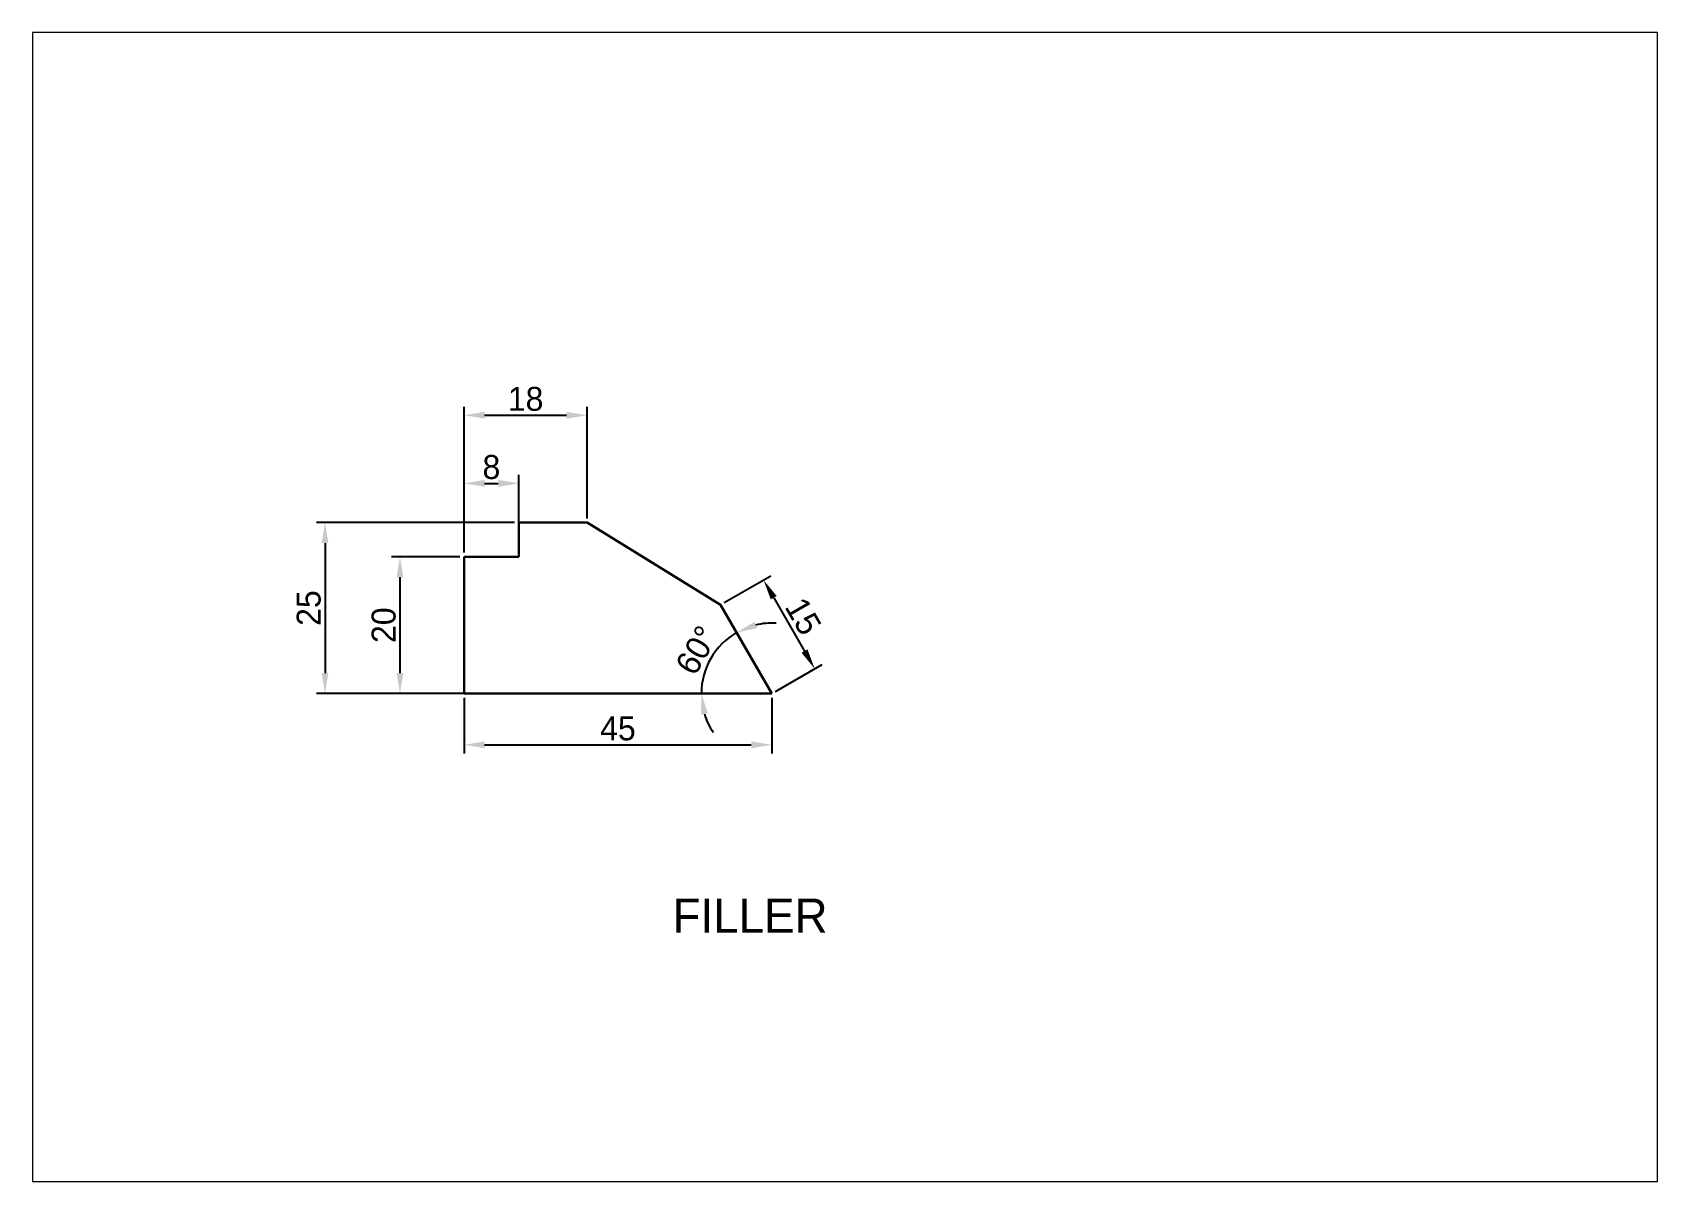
# Paper-space layout 'Layout1' of a CAD drawing. Header units: millimetres. Extents: x 30 to 267, y 21 to 189.
import ezdxf

# ---------------------------------------------------------------- set-up
doc = ezdxf.new("R2010")
doc.units = ezdxf.units.MM
doc.layers.add('DIMENSION', color=5, linetype='Continuous')
doc.layers.add('OBJECT THICKNESS', color=250, linetype='Continuous', lineweight=30)
doc.layers.add('TEXT', color=1, linetype='Continuous', lineweight=30)
doc.dimstyles.new('ISO-25', dxfattribs={"dimtxt": 3.5, "dimasz": 3, "dimexe": 1.25, "dimexo": 0.625, "dimtad": 1, "dimtxsty": 'Standard', "dimcen": 2.5, "dimadec": 0, "dimazin": 0, "dimtfac": 1, "dimtmove": 0, "dimatfit": 3, "dimfxl": 1, "dimarcsym": 0})

# ---------------------------------------------------------------- blocks, each defined once
blk = doc.blocks.new('*D2')
at = {"layer": 'Defpoints', "color": 0, "transparency": 16777216}
for p in [(92.8, 112.34), (83.43, 92.34), (92.8, 92.34)]:
    blk.add_point(p, dxfattribs=at)
at = {"layer": 'DIMENSION', "color": 0, "lineweight": -2, "transparency": 16777216}
for p, q in [((92.18, 112.34), (82.18, 112.34)), ((83.43, 109.34), (83.43, 95.34)), ((92.18, 92.34), (82.18, 92.34))]:
    blk.add_line(p, q, dxfattribs=at)
at = {"layer": 'DIMENSION', "color": 0, "transparency": 16777216}
for points in [[(82.93, 109.34), (83.93, 109.34), (83.43, 112.34)], [(82.93, 95.34), (83.93, 95.34), (83.43, 92.34)]]:
    blk.add_solid(points, dxfattribs=at)
at = {"layer": 'DIMENSION', "color": 0, "transparency": 16777216, "insert": (81.06, 102.34), "char_height": 3.5, "attachment_point": 5, "rotation": 90}
blk.add_mtext('20', dxfattribs=at)
blk = doc.blocks.new('*D3')
at = {"layer": 'Defpoints', "color": 0, "transparency": 16777216}
for p in [(100.8, 117.34), (72.47, 92.34), (100.8, 92.34)]:
    blk.add_point(p, dxfattribs=at)
at = {"layer": 'DIMENSION', "color": 0, "lineweight": -2, "transparency": 16777216}
for p, q in [((100.18, 117.34), (71.22, 117.34)), ((72.47, 114.34), (72.47, 95.34)), ((100.18, 92.34), (71.22, 92.34))]:
    blk.add_line(p, q, dxfattribs=at)
at = {"layer": 'DIMENSION', "color": 0, "transparency": 16777216}
for points in [[(71.97, 114.34), (72.97, 114.34), (72.47, 117.34)], [(71.97, 95.34), (72.97, 95.34), (72.47, 92.34)]]:
    blk.add_solid(points, dxfattribs=at)
at = {"layer": 'DIMENSION', "color": 0, "transparency": 16777216, "insert": (70.1, 104.84), "char_height": 3.5, "attachment_point": 5, "rotation": 90}
blk.add_mtext('25', dxfattribs=at)
blk = doc.blocks.new('*D4')
at = {"layer": 'Defpoints', "color": 0, "transparency": 16777216}
for p in [(100.8, 123.08), (92.8, 112.34), (100.8, 112.34)]:
    blk.add_point(p, dxfattribs=at)
at = {"layer": 'DIMENSION', "color": 0, "lineweight": -2, "transparency": 16777216}
for p, q in [((92.8, 112.96), (92.8, 124.33)), ((100.8, 112.96), (100.8, 124.33)), ((95.8, 123.08), (97.8, 123.08))]:
    blk.add_line(p, q, dxfattribs=at)
at = {"layer": 'DIMENSION', "color": 0, "transparency": 16777216}
for points in [[(95.8, 123.58), (95.8, 122.58), (92.8, 123.08)], [(97.8, 123.58), (97.8, 122.58), (100.8, 123.08)]]:
    blk.add_solid(points, dxfattribs=at)
at = {"layer": 'DIMENSION', "color": 0, "transparency": 16777216, "insert": (96.8, 125.45), "char_height": 3.5, "attachment_point": 5}
blk.add_mtext('8', dxfattribs=at)
blk = doc.blocks.new('*D5')
at = {"layer": 'Defpoints', "color": 0, "transparency": 16777216}
for p in [(110.8, 133.04), (110.8, 117.34), (92.8, 112.34)]:
    blk.add_point(p, dxfattribs=at)
at = {"layer": 'DIMENSION', "color": 0, "lineweight": -2, "transparency": 16777216}
for p, q in [((92.8, 112.96), (92.8, 134.29)), ((110.8, 117.96), (110.8, 134.29)), ((95.8, 133.04), (107.8, 133.04))]:
    blk.add_line(p, q, dxfattribs=at)
at = {"layer": 'DIMENSION', "color": 0, "transparency": 16777216}
for points in [[(95.8, 133.54), (95.8, 132.54), (92.8, 133.04)], [(107.8, 133.54), (107.8, 132.54), (110.8, 133.04)]]:
    blk.add_solid(points, dxfattribs=at)
at = {"layer": 'DIMENSION', "color": 0, "transparency": 16777216, "insert": (101.8, 135.41), "char_height": 3.5, "attachment_point": 5}
blk.add_mtext('18', dxfattribs=at)
blk = doc.blocks.new('*D6')
at = {"layer": 'Defpoints', "color": 0, "transparency": 16777216}
for p in [(92.8, 92.34), (137.8, 92.34), (137.8, 84.85)]:
    blk.add_point(p, dxfattribs=at)
at = {"layer": 'DIMENSION', "color": 0, "lineweight": -2, "transparency": 16777216}
for p, q in [((92.8, 91.71), (92.8, 83.6)), ((137.8, 91.71), (137.8, 83.6)), ((95.8, 84.85), (134.8, 84.85))]:
    blk.add_line(p, q, dxfattribs=at)
at = {"layer": 'DIMENSION', "color": 0, "transparency": 16777216}
for points in [[(95.8, 85.35), (95.8, 84.35), (92.8, 84.85)], [(134.8, 85.35), (134.8, 84.35), (137.8, 84.85)]]:
    blk.add_solid(points, dxfattribs=at)
at = {"layer": 'DIMENSION', "color": 0, "transparency": 16777216, "insert": (115.3, 87.23), "char_height": 3.5, "attachment_point": 5}
blk.add_mtext('45', dxfattribs=at)
blk = doc.blocks.new('*D7')
at = {"layer": 'Defpoints', "color": 0, "transparency": 16777216}
for p in [(130.3, 105.33), (144.08, 95.96), (137.8, 92.34)]:
    blk.add_point(p, dxfattribs=at)
at = {"layer": 'DIMENSION', "color": 0, "lineweight": -2, "transparency": 16777216}
for p, q in [((130.84, 105.64), (137.66, 109.58)), ((138.08, 106.36), (142.58, 98.56)), ((138.34, 92.65), (145.16, 96.59))]:
    blk.add_line(p, q, dxfattribs=at)
at = {"layer": 'DIMENSION', "color": 0, "transparency": 16777216}
for points in [[(138.51, 106.61), (137.65, 106.11), (136.58, 108.95)], [(143.01, 98.81), (142.15, 98.31), (144.08, 95.96)]]:
    blk.add_solid(points, dxfattribs=at)
at = {"layer": 'DIMENSION', "color": 0, "transparency": 16777216, "insert": (142.39, 103.65), "char_height": 3.5, "attachment_point": 5, "rotation": 300}
blk.add_mtext('15', dxfattribs=at)
blk = doc.blocks.new('*D9')
at = {"layer": 'Defpoints', "color": 0, "transparency": 16777216}
for p in [(130.3, 105.33), (129.91, 98.96), (92.8, 92.34), (137.8, 92.34), (137.8, 92.34)]:
    blk.add_point(p, dxfattribs=at)
at = {"layer": 'DIMENSION', "color": 0, "lineweight": -2, "transparency": 16777216}
for start, end in [(86.4987, 103.2493), (120, 180), (196.7507, 213.5013)]:
    blk.add_arc((137.8, 92.34), 10.3, start, end, dxfattribs=at)
at = {"layer": 'DIMENSION', "color": 0, "transparency": 16777216}
for points in [[(135.63, 101.9), (135.26, 102.83), (132.65, 101.26)], [(127.45, 89.3), (128.44, 89.44), (127.5, 92.34)]]:
    blk.add_solid(points, dxfattribs=at)
at = {"layer": 'DIMENSION', "color": 0, "transparency": 16777216, "insert": (126.83, 98.68), "char_height": 3.5, "attachment_point": 5, "rotation": 60}
blk.add_mtext('60°', dxfattribs=at)

psp = doc.layouts.get("Layout1")

# ---------------------------------------------------------------- linework, layer by layer
at = {"layer": 'OBJECT THICKNESS'}
for p, q in [((100.803, 112.34), (100.803, 117.34)), ((100.803, 117.34), (110.803, 117.34)), ((110.803, 117.34), (130.303, 105.33)), ((92.803, 112.34), (92.803, 92.34)), ((92.803, 112.34), (100.803, 112.34)), ((137.803, 92.34), (130.303, 105.33)), ((92.803, 92.34), (137.803, 92.34))]:
    psp.add_line(p, q, dxfattribs=at)

# ---------------------------------------------------------------- texts
at = {"layer": 'TEXT'}
psp.add_text('FILLER', height=5, dxfattribs=at).set_placement((123.288, 57.373))

# ---------------------------------------------------------------- dimensions: what is measured, and where the dimension line sits
at = {"layer": 'DIMENSION'}
for base, p1, p2, picture, middle in [((110.803, 133.036), (92.803, 112.34), (110.803, 117.34), '*D5', (101.803, 135.411)), ((100.803, 123.08), (92.803, 112.34), (100.803, 112.34), '*D4', (96.803, 125.455)), ((137.803, 84.85), (92.803, 92.34), (137.803, 92.34), '*D6', (115.303, 87.225))]:
    dim = psp.add_linear_dim(base=base, p1=p1, p2=p2, dimstyle='ISO-25', dxfattribs=at)
    dim.commit()
    dim.dimension.update_dxf_attribs({"geometry": picture, "text_midpoint": middle})
for base, p1, p2, picture, middle in [((72.474, 92.34), (100.803, 117.34), (100.803, 92.34), '*D3', (70.099, 104.84)), ((83.434, 92.34), (92.803, 112.34), (92.803, 92.34), '*D2', (81.059, 102.34))]:
    dim = psp.add_linear_dim(base=base, p1=p1, p2=p2, angle=90, dimstyle='ISO-25', dxfattribs=at)
    dim.commit()
    dim.dimension.update_dxf_attribs({"geometry": picture, "text_midpoint": middle})
dim = psp.add_aligned_dim(p1=(130.303, 105.33), p2=(137.803, 92.34), distance=7.248, dimstyle='ISO-25', dxfattribs=at)
dim.commit()
dim.dimension.update_dxf_attribs({"geometry": '*D7', "text_midpoint": (142.387, 103.646)})
dim = psp.add_angular_dim_2l(base=(129.914, 98.959), line1=((92.803, 92.34), (137.803, 92.34)), line2=((137.803, 92.34), (130.303, 105.33)), dimstyle='ISO-25', dxfattribs=at)
dim.commit()
dim.dimension.update_dxf_attribs({"geometry": '*D9', "text_midpoint": (126.828, 98.676)})

# ---------------------------------------------------------------- viewports
at = {"layer": '0'}
psp.add_viewport(center=(148.5, 105), size=(237.6, 168), view_center_point=(300, 250), view_height=505.27241, dxfattribs=at)

doc.saveas('drawing.dxf')
